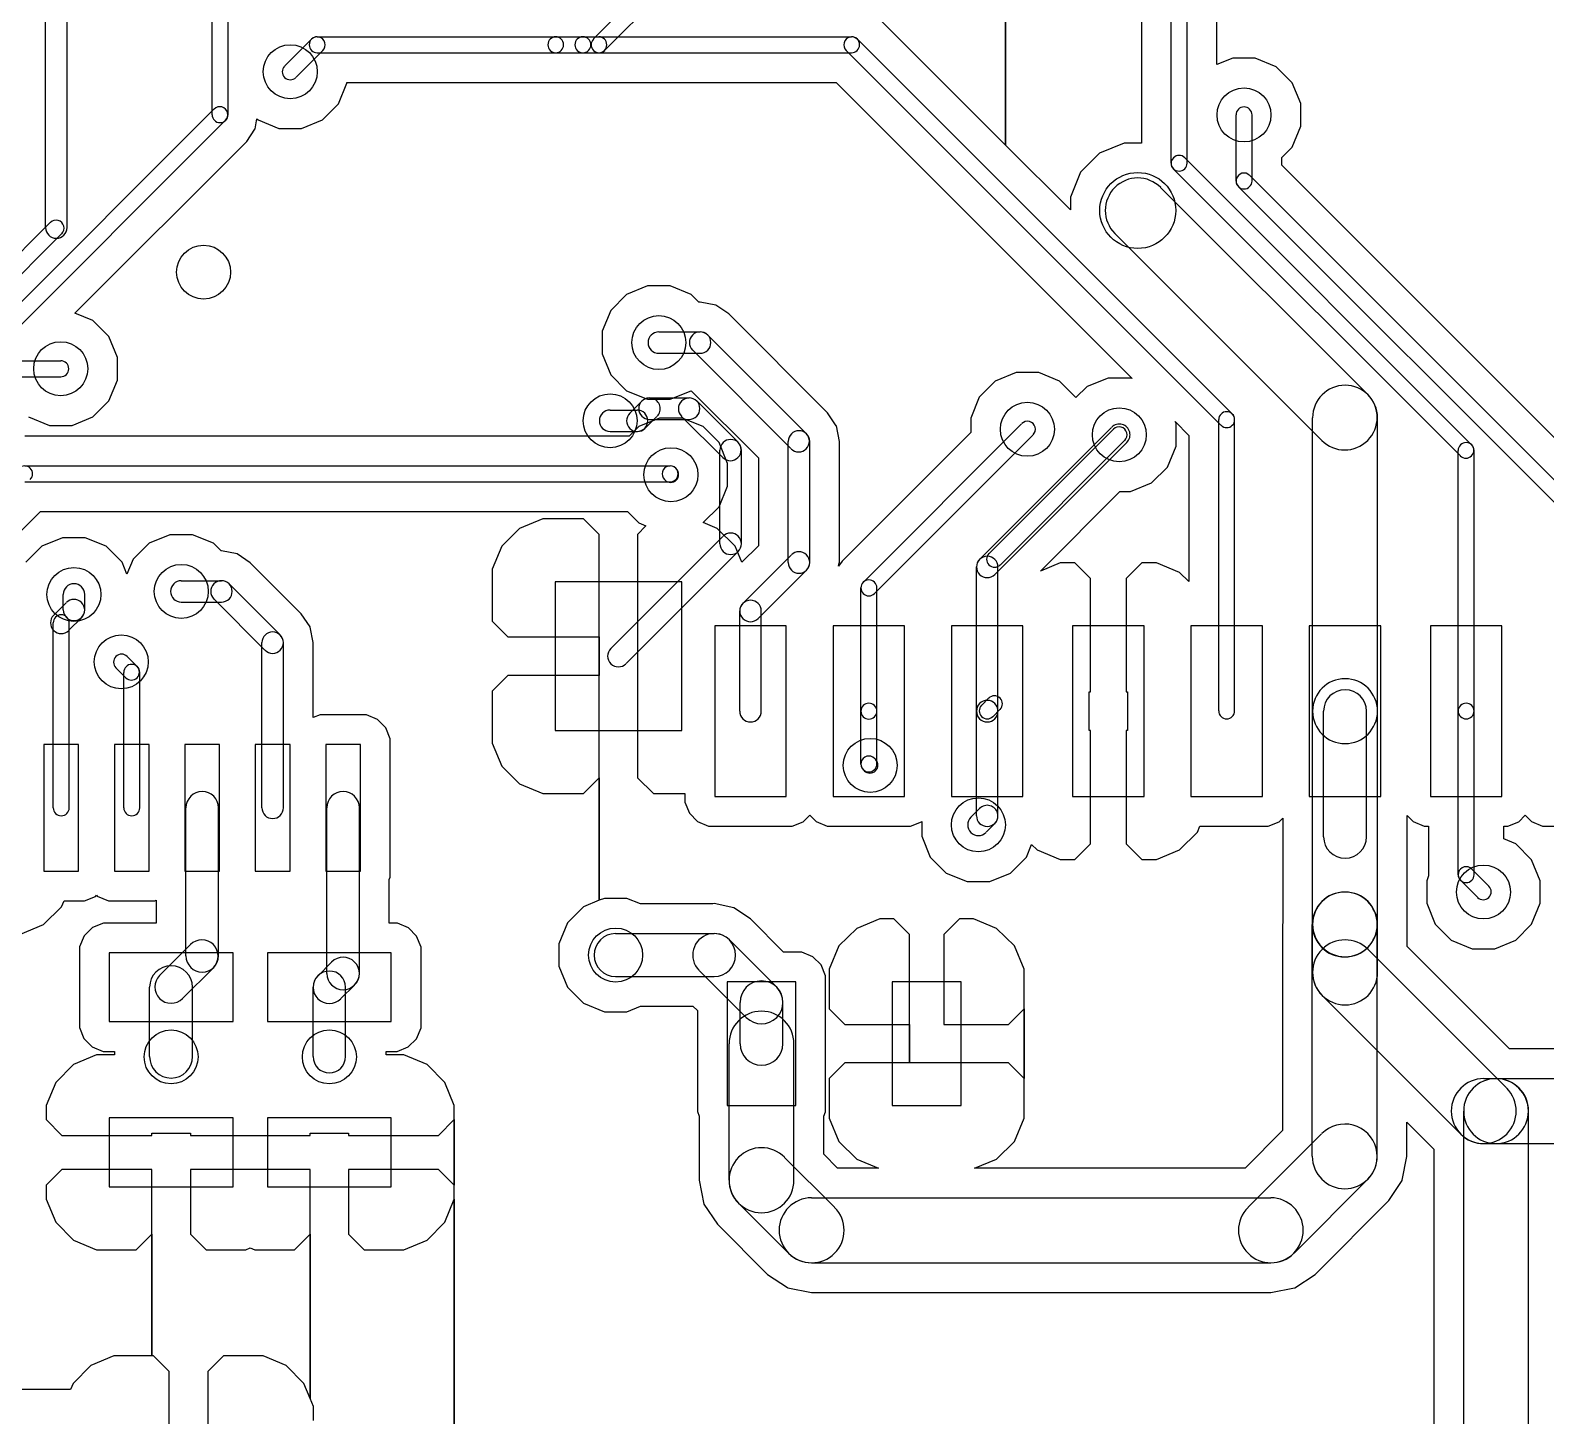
# Model space of a CAD drawing. Extents: x 32880 to 68030, y 27285 to 49782.
# Drawn here: x 56280 to 61785, y 40662 to 45694 of the extents above; entities that cross this region are included whole.
import ezdxf

# ---------------------------------------------------------------- set-up
doc = ezdxf.new("R2010")
doc.units = 0
doc.layers.add('BLACK', color=1, linetype='CONTINUOUS')

msp = doc.modelspace()

# ---------------------------------------------------------------- linework, layer by layer
at = {"layer": 'BLACK'}
for p, q in [((59823, 45277), (59823, 47302)), ((59823, 47302), (59823, 45277)), ((59823, 45277), (59823, 47302)), ((59823, 47302), (59823, 45277)), ((56940, 45388), (56940, 46616)), ((56998, 45388), (56998, 46616)), ((60424, 45212), (60424, 46252)), ((60482, 45212), (60482, 46252)), ((60590, 45570), (60590, 46252)), ((60590, 45570), (60590, 46252)), ((58877, 46214), (58326, 45663)), ((60316, 46196), (60316, 45285)), ((60316, 46196), (60316, 45285)), ((58918, 46173), (58367, 45622)), ((56335, 44978), (56335, 45784)), ((56413, 44978), (56413, 45784)), ((59823, 45277), (59361, 45739)), ((59823, 45277), (59361, 45739)), ((57204, 45565), (57301, 45662)), ((57322, 45671), (58188, 45671)), ((58189, 45671), (58287, 45671)), ((58287, 45671), (59263, 45671)), ((58287, 45671), (58345, 45671)), ((60646, 44301), (59285, 45662)), ((57245, 45524), (57342, 45621)), ((57322, 45613), (58188, 45613)), ((58189, 45613), (58287, 45613)), ((58287, 45613), (59263, 45613)), ((58287, 45613), (58345, 45613)), ((60605, 44260), (59244, 45621)), ((60648, 45593), (60590, 45570)), ((60648, 45593), (60590, 45570)), ((60730, 45593), (60648, 45593)), ((60730, 45593), (60648, 45593)), ((60806, 45562), (60730, 45593)), ((60806, 45562), (60730, 45593)), ((60864, 45504), (60806, 45562)), ((60864, 45504), (60806, 45562)), ((57399, 45427), (57430, 45503)), ((57399, 45427), (57430, 45503)), ((57430, 45503), (57430, 45505)), ((57430, 45505), (58189, 45505)), ((57430, 45503), (57430, 45505)), ((57430, 45505), (58189, 45505)), ((58189, 45505), (58287, 45505)), ((58189, 45505), (58287, 45505)), ((58287, 45505), (58346, 45505)), ((58287, 45505), (58346, 45505)), ((58346, 45505), (59207, 45505)), ((58346, 45505), (59207, 45505)), ((59207, 45505), (60283, 44429)), ((59207, 45505), (60283, 44429)), ((60895, 45428), (60864, 45504)), ((60895, 45428), (60864, 45504)), ((57341, 45369), (57399, 45427)), ((57341, 45369), (57399, 45427)), ((60895, 45346), (60895, 45428)), ((60895, 45346), (60895, 45428)), ((55533, 43994), (56948, 45409)), ((55574, 43953), (56989, 45368)), ((57096, 45336), (57103, 45373)), ((57096, 45336), (57103, 45373)), ((57103, 45373), (57107, 45369)), ((57103, 45373), (57107, 45369)), ((57107, 45369), (57183, 45338)), ((57107, 45369), (57183, 45338)), ((57265, 45338), (57341, 45369)), ((57265, 45338), (57341, 45369)), ((60660, 45147), (60660, 45387)), ((60718, 45147), (60718, 45387)), ((57066, 45291), (57095, 45335)), ((57066, 45291), (57095, 45335)), ((57095, 45335), (57096, 45336)), ((57095, 45335), (57096, 45336)), ((57183, 45338), (57265, 45338)), ((57183, 45338), (57265, 45338)), ((60864, 45270), (60895, 45346)), ((60864, 45270), (60895, 45346)), ((56441, 44667), (57066, 45291)), ((56441, 44667), (57066, 45291)), ((60058, 45042), (59823, 45277)), ((60058, 45042), (59823, 45277)), ((60254, 45285), (60164, 45248)), ((60254, 45285), (60164, 45248)), ((60316, 45285), (60254, 45285)), ((60316, 45285), (60254, 45285)), ((60826, 45232), (60864, 45270)), ((60826, 45232), (60864, 45270)), ((60164, 45248), (60095, 45179)), ((60164, 45248), (60095, 45179)), ((60473, 45232), (61516, 44189)), ((60826, 45204), (60826, 45232)), ((60826, 45204), (60826, 45232)), ((62391, 43639), (60826, 45204)), ((62391, 43639), (60826, 45204)), ((60095, 45179), (60058, 45088)), ((60095, 45179), (60058, 45088)), ((60432, 45191), (61475, 44148)), ((62375, 43502), (60710, 45167)), ((60386, 45124), (61139, 44371)), ((62334, 43461), (60669, 45126)), ((60058, 45088), (60058, 45042)), ((60058, 45088), (60058, 45042)), ((55476, 44120), (56353, 44997)), ((55517, 44079), (56394, 44956)), ((60219, 44957), (60972, 44204)), ((58522, 44766), (58446, 44735)), ((58522, 44766), (58446, 44735)), ((58604, 44766), (58522, 44766)), ((58604, 44766), (58522, 44766)), ((58680, 44735), (58604, 44766)), ((58680, 44735), (58604, 44766)), ((58446, 44735), (58388, 44677)), ((58446, 44735), (58388, 44677)), ((58708, 44707), (58680, 44735)), ((58708, 44707), (58680, 44735)), ((58713, 44707), (58708, 44707)), ((58713, 44707), (58708, 44707)), ((58770, 44696), (58713, 44707)), ((58770, 44696), (58713, 44707)), ((56507, 44640), (56441, 44667)), ((56507, 44640), (56441, 44667)), ((58388, 44677), (58357, 44601)), ((58388, 44677), (58357, 44601)), ((58817, 44664), (58770, 44696)), ((58817, 44664), (58770, 44696)), ((59173, 44307), (58817, 44664)), ((59173, 44307), (58817, 44664)), ((56565, 44582), (56507, 44640)), ((56565, 44582), (56507, 44640)), ((58357, 44601), (58357, 44519)), ((58357, 44601), (58357, 44519)), ((58563, 44599), (58713, 44599)), ((56596, 44506), (56565, 44582)), ((56596, 44506), (56565, 44582)), ((58741, 44587), (59098, 44230)), ((56218, 44494), (56390, 44494)), ((56596, 44424), (56596, 44506)), ((56596, 44424), (56596, 44506)), ((58357, 44519), (58388, 44443)), ((58357, 44519), (58388, 44443)), ((58563, 44521), (58713, 44521)), ((58686, 44532), (59043, 44175)), ((56218, 44436), (56390, 44436)), ((58388, 44443), (58446, 44385)), ((58388, 44443), (58446, 44385)), ((59861, 44451), (59785, 44420)), ((59861, 44451), (59785, 44420)), ((59943, 44451), (59861, 44451)), ((59943, 44451), (59861, 44451)), ((60019, 44420), (59943, 44451)), ((60019, 44420), (59943, 44451)), ((60195, 44431), (60119, 44400)), ((60195, 44431), (60119, 44400)), ((60277, 44431), (60195, 44431)), ((60277, 44431), (60195, 44431)), ((60283, 44429), (60277, 44431)), ((60283, 44429), (60277, 44431)), ((56565, 44348), (56596, 44424)), ((56565, 44348), (56596, 44424)), ((58446, 44385), (58522, 44354)), ((58446, 44385), (58522, 44354)), ((58604, 44354), (58680, 44385)), ((58604, 44354), (58680, 44385)), ((58680, 44385), (58925, 44141)), ((58680, 44385), (58925, 44141)), ((59785, 44420), (59727, 44362)), ((59785, 44420), (59727, 44362)), ((60077, 44362), (60019, 44420)), ((60077, 44362), (60019, 44420)), ((60119, 44400), (60078, 44360)), ((60119, 44400), (60078, 44360)), ((56507, 44290), (56565, 44348)), ((56507, 44290), (56565, 44348)), ((58458, 44304), (58501, 44347)), ((58522, 44354), (58604, 44354)), ((58522, 44354), (58604, 44354)), ((58529, 44359), (58673, 44359)), ((58701, 44348), (58851, 44198)), ((59727, 44362), (59696, 44286)), ((59727, 44362), (59696, 44286)), ((60078, 44360), (60077, 44362)), ((60078, 44360), (60077, 44362)), ((56273, 44290), (56349, 44259)), ((56273, 44290), (56349, 44259)), ((56431, 44259), (56507, 44290)), ((56431, 44259), (56507, 44290)), ((58386, 44315), (58484, 44315)), ((58566, 44286), (58490, 44255)), ((58566, 44286), (58490, 44255)), ((58513, 44249), (58556, 44292)), ((58529, 44281), (58673, 44281)), ((58648, 44286), (58566, 44286)), ((58648, 44286), (58566, 44286)), ((58645, 44292), (58795, 44142)), ((58724, 44255), (58648, 44286)), ((58724, 44255), (58648, 44286)), ((59176, 44305), (59173, 44307)), ((59176, 44305), (59173, 44307)), ((59207, 44258), (59176, 44305)), ((59207, 44258), (59176, 44305)), ((59306, 43690), (59881, 44265)), ((59696, 44286), (59696, 44233)), ((59696, 44286), (59696, 44233)), ((60442, 44266), (60439, 44273)), ((60439, 44273), (60489, 44223)), ((60442, 44266), (60439, 44273)), ((60439, 44273), (60489, 44223)), ((60442, 44184), (60442, 44266)), ((60442, 44184), (60442, 44266)), ((60597, 43222), (60597, 44280)), ((60655, 43222), (60655, 44280)), ((60938, 43221), (60938, 44287)), ((61174, 43221), (61174, 44287)), ((58455, 44220), (56260, 44220)), ((58455, 44220), (56260, 44220)), ((56349, 44259), (56431, 44259)), ((56349, 44259), (56431, 44259)), ((58386, 44237), (58484, 44237)), ((58490, 44255), (58455, 44220)), ((58490, 44255), (58455, 44220)), ((58782, 44197), (58724, 44255)), ((58782, 44197), (58724, 44255)), ((59208, 44257), (59207, 44258)), ((59208, 44257), (59207, 44258)), ((59219, 44201), (59208, 44257)), ((59219, 44201), (59208, 44257)), ((59696, 44233), (59229, 43766)), ((59696, 44233), (59229, 43766)), ((59347, 43649), (59922, 44224)), ((59729, 43773), (60208, 44252)), ((59762, 43793), (60215, 44246)), ((60489, 44223), (60489, 43692)), ((60489, 44223), (60489, 43692)), ((58813, 44121), (58782, 44197)), ((58813, 44121), (58782, 44197)), ((58785, 43829), (58785, 44169)), ((58863, 43829), (58863, 44169)), ((59033, 43761), (59033, 44201)), ((59111, 43761), (59111, 44201)), ((59219, 43761), (59219, 44201)), ((59219, 43761), (59219, 44201)), ((59784, 43718), (60263, 44197)), ((59803, 43752), (60256, 44205)), ((60411, 44108), (60442, 44184)), ((60411, 44108), (60442, 44184)), ((61467, 43222), (61467, 44168)), ((61525, 43222), (61525, 44168)), ((56260, 44112), (58604, 44112)), ((58627, 44101), (58624, 44104)), ((58813, 44039), (58813, 44121)), ((58813, 44039), (58813, 44121)), ((58925, 44141), (58925, 43822)), ((58925, 44141), (58925, 43822)), ((60353, 44050), (60411, 44108)), ((60353, 44050), (60411, 44108)), ((56260, 44054), (58604, 44054)), ((58586, 44060), (58583, 44063)), ((60277, 44019), (60353, 44050)), ((60277, 44019), (60353, 44050)), ((58782, 43963), (58813, 44039)), ((58782, 43963), (58813, 44039)), ((59949, 43730), (60238, 44019)), ((59949, 43730), (60238, 44019)), ((60238, 44019), (60277, 44019)), ((60238, 44019), (60277, 44019)), ((55965, 43595), (56317, 43946)), ((55965, 43595), (56317, 43946)), ((56317, 43946), (58449, 43946)), ((56317, 43946), (58449, 43946)), ((58449, 43946), (58490, 43905)), ((58449, 43946), (58490, 43905)), ((58724, 43906), (58782, 43963)), ((58724, 43906), (58782, 43963)), ((58057, 43885), (57992, 43821)), ((58057, 43885), (57992, 43821)), ((58141, 43920), (58057, 43885)), ((58141, 43920), (58057, 43885)), ((58289, 43920), (58141, 43920)), ((58289, 43920), (58141, 43920)), ((58346, 43863), (58289, 43920)), ((58346, 43863), (58289, 43920)), ((58516, 43894), (58486, 43863)), ((58516, 43894), (58486, 43863)), ((58490, 43905), (58516, 43894)), ((58490, 43905), (58516, 43894)), ((58775, 43885), (58724, 43906)), ((58775, 43885), (58724, 43906)), ((58840, 43821), (58775, 43885)), ((58840, 43821), (58775, 43885)), ((56397, 43851), (56321, 43820)), ((56397, 43851), (56321, 43820)), ((56479, 43851), (56397, 43851)), ((56479, 43851), (56397, 43851)), ((56555, 43820), (56479, 43851)), ((56555, 43820), (56479, 43851)), ((56711, 43831), (56653, 43773)), ((56711, 43831), (56653, 43773)), ((56787, 43862), (56711, 43831)), ((56787, 43862), (56711, 43831)), ((56869, 43862), (56787, 43862)), ((56869, 43862), (56787, 43862)), ((56945, 43831), (56869, 43862)), ((56945, 43831), (56869, 43862)), ((56973, 43803), (56945, 43831)), ((56973, 43803), (56945, 43831)), ((58346, 43491), (58346, 43863)), ((58346, 43491), (58346, 43863)), ((58796, 43856), (58389, 43449)), ((58486, 43863), (58486, 43521)), ((58486, 43863), (58486, 43521)), ((56321, 43820), (56263, 43762)), ((56321, 43820), (56263, 43762)), ((56613, 43762), (56555, 43820)), ((56613, 43762), (56555, 43820)), ((56653, 43773), (56630, 43719)), ((56653, 43773), (56630, 43719)), ((56974, 43803), (56973, 43803)), ((56974, 43803), (56973, 43803)), ((57031, 43792), (56974, 43803)), ((57031, 43792), (56974, 43803)), ((57078, 43760), (57031, 43792)), ((57078, 43760), (57031, 43792)), ((57992, 43821), (57957, 43737)), ((57992, 43821), (57957, 43737)), ((58851, 43801), (58444, 43394)), ((58864, 43762), (58840, 43821)), ((58864, 43762), (58840, 43821)), ((58925, 43822), (58864, 43762)), ((58925, 43822), (58864, 43762)), ((59044, 43788), (58869, 43613)), ((56630, 43719), (56613, 43762)), ((56630, 43719), (56613, 43762)), ((57264, 43574), (57078, 43760)), ((57264, 43574), (57078, 43760)), ((57957, 43737), (57957, 43646)), ((57957, 43737), (57957, 43646)), ((59099, 43733), (58924, 43558)), ((59229, 43766), (59216, 43748)), ((59229, 43766), (59216, 43748)), ((59216, 43748), (59218, 43760)), ((59216, 43748), (59218, 43760)), ((59218, 43760), (59219, 43761)), ((59218, 43760), (59219, 43761)), ((59717, 43221), (59717, 43745)), ((59795, 43221), (59795, 43745)), ((60021, 43760), (59949, 43730)), ((60021, 43760), (59949, 43730)), ((60074, 43760), (60021, 43760)), ((60074, 43760), (60021, 43760)), ((60131, 43703), (60074, 43760)), ((60131, 43703), (60074, 43760)), ((60318, 43760), (60261, 43703)), ((60318, 43760), (60261, 43703)), ((60371, 43760), (60318, 43760)), ((60371, 43760), (60318, 43760)), ((60455, 43725), (60371, 43760)), ((60455, 43725), (60371, 43760)), ((60489, 43692), (60455, 43725)), ((60489, 43692), (60455, 43725)), ((56828, 43695), (56974, 43695)), ((57002, 43683), (57187, 43498)), ((58186, 43691), (58186, 43151)), ((58646, 43691), (58186, 43691)), ((58646, 43151), (58646, 43691)), ((59297, 43221), (59297, 43669)), ((59355, 43221), (59355, 43669)), ((60131, 43291), (60131, 43703)), ((60131, 43291), (60131, 43703)), ((60261, 43703), (60261, 43291)), ((60261, 43703), (60261, 43291)), ((56410, 43615), (56365, 43570)), ((56399, 43589), (56399, 43645)), ((56477, 43589), (56477, 43645)), ((56828, 43617), (56974, 43617)), ((56947, 43628), (57132, 43443)), ((57957, 43646), (57957, 43548)), ((57957, 43646), (57957, 43548)), ((56465, 43560), (56420, 43515)), ((57296, 43527), (57264, 43574)), ((57296, 43527), (57264, 43574)), ((58857, 43221), (58857, 43585)), ((58935, 43221), (58935, 43585)), ((56363, 42870), (56363, 43542)), ((56421, 42870), (56421, 43542)), ((57296, 43526), (57296, 43527)), ((57296, 43526), (57296, 43527)), ((57307, 43470), (57296, 43526)), ((57307, 43470), (57296, 43526)), ((57957, 43548), (58014, 43491)), ((57957, 43548), (58014, 43491)), ((58486, 43521), (58486, 43491)), ((58486, 43521), (58486, 43491)), ((58766, 43531), (58766, 42911)), ((59026, 43531), (58766, 43531)), ((59026, 42911), (59026, 43531)), ((59196, 43531), (59196, 42911)), ((59456, 43531), (59196, 43531)), ((59456, 42911), (59456, 43531)), ((59626, 43531), (59626, 42911)), ((59886, 43531), (59626, 43531)), ((59886, 42911), (59886, 43531)), ((60066, 43531), (60066, 42911)), ((60326, 43531), (60066, 43531)), ((60326, 42911), (60326, 43531)), ((60496, 43531), (60496, 42911)), ((60756, 43531), (60496, 43531)), ((60756, 42911), (60756, 43531)), ((60926, 43531), (60926, 42911)), ((61186, 43531), (60926, 43531)), ((61186, 42911), (61186, 43531)), ((61366, 43531), (61366, 42911)), ((61626, 43531), (61366, 43531)), ((61626, 42911), (61626, 43531)), ((57121, 42870), (57121, 43470)), ((57199, 42870), (57199, 43470)), ((57307, 43198), (57307, 43470)), ((57307, 43198), (57307, 43470)), ((58014, 43491), (58346, 43491)), ((58014, 43491), (58346, 43491)), ((58346, 43351), (58346, 43491)), ((58346, 43491), (58346, 43351)), ((58346, 43351), (58346, 43491)), ((58346, 43491), (58346, 43351)), ((58486, 43491), (58486, 43351)), ((58486, 43491), (58486, 43351)), ((56631, 43420), (56668, 43383)), ((56590, 43379), (56627, 43342)), ((56619, 42870), (56619, 43362)), ((56677, 42870), (56677, 43362)), ((58014, 43351), (57957, 43294)), ((58014, 43351), (57957, 43294)), ((58346, 43351), (58014, 43351)), ((58346, 43351), (58014, 43351)), ((58346, 42979), (58346, 43351)), ((58346, 42979), (58346, 43351)), ((58486, 43351), (58486, 43321)), ((58486, 43351), (58486, 43321)), ((57957, 43294), (57957, 43196)), ((57957, 43294), (57957, 43196)), ((58486, 43321), (58486, 42979)), ((58486, 43321), (58486, 42979)), ((60126, 43151), (60126, 43291)), ((60126, 43291), (60131, 43291)), ((60126, 43151), (60126, 43291)), ((60126, 43291), (60131, 43291)), ((60261, 43291), (60266, 43291)), ((60261, 43291), (60266, 43291)), ((60266, 43291), (60266, 43151)), ((60266, 43291), (60266, 43151)), ((59297, 43029), (59297, 43221)), ((59355, 43029), (59355, 43221)), ((59717, 42841), (59717, 43221)), ((59762, 43269), (59735, 43242)), ((59803, 43228), (59776, 43201)), ((59795, 42841), (59795, 43221)), ((60938, 42447), (60938, 43221)), ((60978, 42765), (60978, 43221)), ((61134, 42765), (61134, 43221)), ((61174, 42447), (61174, 43221)), ((61467, 42627), (61467, 43221)), ((61525, 42627), (61525, 43221)), ((57332, 43208), (57307, 43198)), ((57332, 43208), (57307, 43198)), ((57458, 43208), (57332, 43208)), ((57458, 43208), (57332, 43208)), ((57501, 43208), (57458, 43208)), ((57501, 43208), (57458, 43208)), ((57541, 43191), (57501, 43208)), ((57541, 43191), (57501, 43208)), ((57571, 43161), (57541, 43191)), ((57571, 43161), (57541, 43191)), ((57957, 43196), (57957, 43105)), ((57957, 43196), (57957, 43105)), ((57587, 43121), (57571, 43161)), ((57587, 43121), (57571, 43161)), ((57587, 42661), (57587, 43121)), ((57587, 42661), (57587, 43121)), ((58186, 43151), (58646, 43151)), ((60131, 43151), (60126, 43151)), ((60131, 43151), (60126, 43151)), ((60131, 42739), (60131, 43151)), ((60131, 42739), (60131, 43151)), ((60266, 43151), (60261, 43151)), ((60261, 43151), (60261, 42739)), ((60266, 43151), (60261, 43151)), ((60261, 43151), (60261, 42739)), ((56455, 43100), (56329, 43100)), ((56329, 43100), (56329, 42640)), ((56455, 42640), (56455, 43100)), ((56711, 43100), (56585, 43100)), ((56585, 43100), (56585, 42640)), ((56711, 42640), (56711, 43100)), ((56967, 43100), (56841, 43100)), ((56841, 43100), (56841, 42640)), ((56967, 42640), (56967, 43100)), ((57223, 43100), (57097, 43100)), ((57097, 43100), (57097, 42640)), ((57223, 42640), (57223, 43100)), ((57479, 43100), (57353, 43100)), ((57353, 43100), (57353, 42640)), ((57479, 42640), (57479, 43100)), ((57957, 43105), (57992, 43021)), ((57957, 43105), (57992, 43021)), ((57992, 43021), (58057, 42957)), ((57992, 43021), (58057, 42957)), ((59310, 43004), (59305, 43009)), ((59351, 43045), (59346, 43050)), ((58057, 42957), (58141, 42922)), ((58057, 42957), (58141, 42922)), ((58289, 42922), (58346, 42979)), ((58289, 42922), (58346, 42979)), ((58346, 42534), (58346, 42979)), ((58346, 42979), (58346, 42534)), ((58346, 42534), (58346, 42979)), ((58346, 42979), (58346, 42534)), ((58486, 42979), (58543, 42922)), ((58486, 42979), (58543, 42922)), ((58141, 42922), (58289, 42922)), ((58141, 42922), (58289, 42922)), ((58543, 42922), (58658, 42922)), ((58543, 42922), (58658, 42922)), ((58658, 42922), (58658, 42890)), ((58658, 42922), (58658, 42890)), ((58658, 42890), (58674, 42850)), ((58658, 42890), (58674, 42850)), ((58766, 42911), (59026, 42911)), ((59196, 42911), (59456, 42911)), ((59626, 42911), (59886, 42911)), ((60066, 42911), (60326, 42911)), ((60496, 42911), (60756, 42911)), ((60926, 42911), (61186, 42911)), ((61366, 42911), (61626, 42911)), ((56845, 42332), (56845, 42870)), ((56963, 42332), (56963, 42870)), ((57357, 42268), (57357, 42870)), ((57475, 42268), (57475, 42870)), ((58674, 42850), (58704, 42820)), ((58674, 42850), (58704, 42820)), ((59087, 42819), (59111, 42843)), ((59087, 42819), (59111, 42843)), ((59111, 42843), (59134, 42820)), ((59111, 42843), (59134, 42820)), ((59697, 42836), (59728, 42867)), ((61282, 42446), (61282, 42842)), ((61282, 42842), (61304, 42820)), ((61282, 42446), (61282, 42842)), ((61282, 42842), (61304, 42820)), ((61687, 42819), (61711, 42843)), ((61687, 42819), (61711, 42843)), ((61711, 42843), (61734, 42820)), ((61711, 42843), (61734, 42820)), ((58704, 42820), (58744, 42803)), ((58704, 42820), (58744, 42803)), ((58744, 42803), (58787, 42803)), ((58744, 42803), (58787, 42803)), ((58787, 42803), (59047, 42803)), ((58787, 42803), (59047, 42803)), ((59047, 42803), (59087, 42819)), ((59047, 42803), (59087, 42819)), ((59134, 42820), (59174, 42803)), ((59134, 42820), (59174, 42803)), ((59174, 42803), (59217, 42803)), ((59174, 42803), (59217, 42803)), ((59217, 42803), (59477, 42803)), ((59217, 42803), (59477, 42803)), ((59477, 42803), (59517, 42819)), ((59477, 42803), (59517, 42819)), ((59517, 42819), (59518, 42820)), ((59517, 42819), (59518, 42820)), ((59518, 42820), (59518, 42767)), ((59518, 42820), (59518, 42767)), ((59752, 42781), (59783, 42812)), ((60455, 42717), (60520, 42781)), ((60455, 42717), (60520, 42781)), ((60520, 42781), (60529, 42803)), ((60520, 42781), (60529, 42803)), ((60529, 42803), (60777, 42803)), ((60529, 42803), (60777, 42803)), ((60777, 42803), (60817, 42819)), ((60777, 42803), (60817, 42819)), ((60817, 42819), (60830, 42832)), ((60817, 42819), (60830, 42832)), ((60830, 42832), (60830, 42452)), ((60830, 42832), (60830, 42452)), ((61304, 42820), (61344, 42803)), ((61304, 42820), (61344, 42803)), ((61344, 42803), (61359, 42803)), ((61344, 42803), (61359, 42803)), ((61359, 42803), (61359, 42627)), ((61359, 42803), (61359, 42627)), ((61633, 42757), (61633, 42803)), ((61633, 42803), (61647, 42803)), ((61633, 42757), (61633, 42803)), ((61633, 42803), (61647, 42803)), ((61647, 42803), (61687, 42819)), ((61647, 42803), (61687, 42819)), ((61734, 42820), (61774, 42803)), ((61734, 42820), (61774, 42803)), ((61774, 42803), (61817, 42803)), ((61774, 42803), (61817, 42803)), ((59518, 42767), (59549, 42691)), ((59518, 42767), (59549, 42691)), ((59899, 42691), (59917, 42737)), ((59899, 42691), (59917, 42737)), ((59917, 42737), (59937, 42717)), ((59917, 42737), (59937, 42717)), ((60074, 42682), (60131, 42739)), ((60074, 42682), (60131, 42739)), ((60261, 42739), (60318, 42682)), ((60261, 42739), (60318, 42682)), ((61676, 42739), (61633, 42757)), ((61676, 42739), (61633, 42757)), ((61734, 42681), (61676, 42739)), ((61734, 42681), (61676, 42739)), ((59549, 42691), (59607, 42633)), ((59549, 42691), (59607, 42633)), ((59841, 42633), (59899, 42691)), ((59841, 42633), (59899, 42691)), ((59937, 42717), (60021, 42682)), ((59937, 42717), (60021, 42682)), ((60021, 42682), (60074, 42682)), ((60021, 42682), (60074, 42682)), ((60318, 42682), (60371, 42682)), ((60318, 42682), (60371, 42682)), ((60371, 42682), (60455, 42717)), ((60371, 42682), (60455, 42717)), ((61765, 42605), (61734, 42681)), ((61765, 42605), (61734, 42681)), ((56329, 42640), (56455, 42640)), ((56585, 42640), (56711, 42640)), ((56841, 42640), (56967, 42640)), ((57097, 42640), (57223, 42640)), ((57353, 42640), (57479, 42640)), ((57583, 42609), (57587, 42618)), ((57583, 42609), (57587, 42618)), ((57587, 42618), (57587, 42661)), ((57587, 42618), (57587, 42661)), ((59607, 42633), (59683, 42602)), ((59607, 42633), (59683, 42602)), ((59765, 42602), (59841, 42633)), ((59765, 42602), (59841, 42633)), ((61359, 42623), (61353, 42605)), ((61359, 42623), (61353, 42605)), ((61359, 42627), (61359, 42623)), ((61359, 42627), (61359, 42623)), ((61579, 42585), (61516, 42648)), ((57583, 42451), (57583, 42609)), ((57583, 42451), (57583, 42609)), ((59683, 42602), (59765, 42602)), ((59683, 42602), (59765, 42602)), ((61353, 42605), (61353, 42523)), ((61353, 42605), (61353, 42523)), ((61538, 42544), (61475, 42607)), ((61765, 42523), (61765, 42605)), ((61765, 42523), (61765, 42605)), ((56328, 42446), (56393, 42510)), ((56328, 42446), (56393, 42510)), ((56393, 42510), (56402, 42532)), ((56393, 42510), (56402, 42532)), ((56402, 42532), (56476, 42532)), ((56402, 42532), (56476, 42532)), ((56476, 42532), (56516, 42548)), ((56476, 42532), (56516, 42548)), ((56516, 42548), (56520, 42552)), ((56516, 42548), (56520, 42552)), ((56520, 42552), (56523, 42549)), ((56520, 42552), (56523, 42549)), ((56523, 42549), (56563, 42532)), ((56523, 42549), (56563, 42532)), ((56563, 42532), (56606, 42532)), ((56563, 42532), (56606, 42532)), ((56606, 42532), (56732, 42532)), ((56606, 42532), (56732, 42532)), ((56732, 42532), (56737, 42534)), ((56732, 42532), (56737, 42534)), ((56737, 42534), (56737, 42451)), ((56737, 42534), (56737, 42451)), ((58289, 42510), (58231, 42452)), ((58289, 42510), (58231, 42452)), ((58346, 42534), (58289, 42510)), ((58346, 42534), (58289, 42510)), ((58365, 42541), (58346, 42534)), ((58365, 42541), (58346, 42534)), ((58447, 42541), (58365, 42541)), ((58447, 42541), (58365, 42541)), ((58496, 42521), (58447, 42541)), ((58496, 42521), (58447, 42541)), ((58759, 42521), (58496, 42521)), ((58759, 42521), (58496, 42521)), ((58764, 42522), (58759, 42521)), ((58764, 42522), (58759, 42521)), ((58835, 42507), (58764, 42522)), ((58835, 42507), (58764, 42522)), ((58896, 42467), (58835, 42507)), ((58896, 42467), (58835, 42507)), ((61353, 42523), (61384, 42447)), ((61353, 42523), (61384, 42447)), ((61734, 42447), (61765, 42523)), ((61734, 42447), (61765, 42523)), ((56545, 42451), (56505, 42435)), ((56545, 42451), (56505, 42435)), ((56737, 42451), (56545, 42451)), ((56737, 42451), (56545, 42451)), ((57613, 42451), (57583, 42451)), ((57613, 42451), (57583, 42451)), ((57653, 42434), (57613, 42451)), ((57653, 42434), (57613, 42451)), ((58231, 42452), (58200, 42376)), ((58231, 42452), (58200, 42376)), ((59016, 42346), (58896, 42467)), ((59016, 42346), (58896, 42467)), ((59366, 42467), (59282, 42432)), ((59366, 42467), (59282, 42432)), ((59417, 42467), (59366, 42467)), ((59417, 42467), (59366, 42467)), ((59474, 42410), (59417, 42467)), ((59474, 42410), (59417, 42467)), ((59655, 42467), (59598, 42410)), ((59655, 42467), (59598, 42410)), ((59706, 42467), (59655, 42467)), ((59706, 42467), (59655, 42467)), ((59790, 42432), (59706, 42467)), ((59790, 42432), (59706, 42467)), ((60830, 42452), (60829, 42446)), ((60830, 42452), (60829, 42446)), ((56244, 42411), (56328, 42446)), ((56244, 42411), (56328, 42446)), ((56475, 42405), (56458, 42365)), ((56475, 42405), (56458, 42365)), ((56505, 42435), (56475, 42405)), ((56505, 42435), (56475, 42405)), ((57683, 42404), (57653, 42434)), ((57683, 42404), (57653, 42434)), ((57699, 42364), (57683, 42404)), ((57699, 42364), (57683, 42404)), ((58406, 42413), (58764, 42413)), ((59282, 42432), (59217, 42368)), ((59282, 42432), (59217, 42368)), ((59474, 42083), (59474, 42410)), ((59474, 42083), (59474, 42410)), ((59598, 42410), (59598, 42083)), ((59598, 42410), (59598, 42083)), ((59855, 42368), (59790, 42432)), ((59855, 42368), (59790, 42432)), ((60829, 42446), (60829, 41697)), ((60829, 42446), (60829, 41697)), ((60937, 41604), (60937, 42446)), ((60938, 42272), (60938, 42446)), ((61173, 41604), (61173, 42446)), ((61174, 42272), (61174, 42446)), ((61282, 42366), (61282, 42446)), ((61282, 42366), (61282, 42446)), ((61384, 42447), (61442, 42389)), ((61384, 42447), (61442, 42389)), ((61676, 42389), (61734, 42447)), ((61676, 42389), (61734, 42447)), ((56458, 42365), (56458, 42322)), ((56458, 42365), (56458, 42322)), ((57016, 42343), (56566, 42343)), ((56566, 42343), (56566, 42093)), ((56861, 42373), (56749, 42261)), ((57016, 42093), (57016, 42343)), ((57591, 42343), (57141, 42343)), ((57141, 42343), (57141, 42093)), ((57591, 42093), (57591, 42343)), ((57699, 42114), (57699, 42364)), ((57699, 42114), (57699, 42364)), ((58200, 42376), (58200, 42294)), ((58200, 42376), (58200, 42294)), ((58991, 42219), (58820, 42390)), ((59040, 42346), (59016, 42346)), ((59040, 42346), (59016, 42346)), ((59083, 42346), (59040, 42346)), ((59083, 42346), (59040, 42346)), ((59123, 42329), (59083, 42346)), ((59123, 42329), (59083, 42346)), ((59217, 42368), (59182, 42284)), ((59217, 42368), (59182, 42284)), ((59890, 42284), (59855, 42368)), ((59890, 42284), (59855, 42368)), ((61140, 42355), (61643, 41852)), ((61653, 41994), (61282, 42366)), ((61653, 41994), (61282, 42366)), ((61442, 42389), (61518, 42358)), ((61442, 42389), (61518, 42358)), ((61518, 42358), (61600, 42358)), ((61518, 42358), (61600, 42358)), ((61600, 42358), (61676, 42389)), ((61600, 42358), (61676, 42389)), ((56458, 42322), (56458, 42072)), ((56458, 42322), (56458, 42072)), ((56945, 42289), (56833, 42177)), ((57374, 42309), (57325, 42260)), ((58200, 42294), (58231, 42218)), ((58200, 42294), (58231, 42218)), ((59153, 42299), (59123, 42329)), ((59153, 42299), (59123, 42329)), ((59169, 42259), (59153, 42299)), ((59169, 42259), (59153, 42299)), ((59182, 42284), (59182, 42193)), ((59182, 42284), (59182, 42193)), ((59890, 42193), (59890, 42284)), ((59890, 42193), (59890, 42284)), ((58406, 42257), (58764, 42257)), ((58880, 42108), (58709, 42279)), ((58811, 42238), (58811, 41788)), ((59061, 42238), (58811, 42238)), ((59061, 41788), (59061, 42238)), ((59169, 41809), (59169, 42259)), ((59169, 41809), (59169, 42259)), ((59411, 42238), (59411, 41788)), ((59661, 42238), (59411, 42238)), ((59661, 41788), (59661, 42238)), ((56713, 41966), (56713, 42218)), ((56869, 41966), (56869, 42218)), ((57307, 41966), (57307, 42218)), ((57457, 42226), (57408, 42177)), ((57425, 41966), (57425, 42218)), ((58231, 42218), (58289, 42160)), ((58231, 42218), (58289, 42160)), ((59182, 42193), (59182, 42140)), ((59182, 42193), (59182, 42140)), ((59890, 42140), (59890, 42193)), ((59890, 42140), (59890, 42193)), ((60973, 42188), (61476, 41685)), ((58289, 42160), (58365, 42129)), ((58289, 42160), (58365, 42129)), ((58365, 42129), (58447, 42129)), ((58365, 42129), (58447, 42129)), ((58447, 42129), (58496, 42149)), ((58447, 42129), (58496, 42149)), ((58496, 42149), (58686, 42149)), ((58496, 42149), (58686, 42149)), ((58686, 42149), (58703, 42133)), ((58686, 42149), (58703, 42133)), ((58703, 42133), (58703, 41767)), ((58703, 42133), (58703, 41767)), ((58858, 42013), (58858, 42163)), ((59014, 42013), (59014, 42163)), ((59182, 42140), (59239, 42083)), ((59182, 42140), (59239, 42083)), ((59833, 42083), (59890, 42140)), ((59833, 42083), (59890, 42140)), ((59890, 41886), (59890, 42140)), ((59890, 42140), (59890, 41886)), ((59890, 41886), (59890, 42140)), ((59890, 42140), (59890, 41886)), ((56458, 42072), (56474, 42032)), ((56458, 42072), (56474, 42032)), ((56566, 42093), (57016, 42093)), ((57141, 42093), (57591, 42093)), ((57682, 42031), (57699, 42071)), ((57682, 42031), (57699, 42071)), ((57699, 42071), (57699, 42114)), ((57699, 42071), (57699, 42114)), ((59239, 42083), (59474, 42083)), ((59239, 42083), (59474, 42083)), ((59474, 41943), (59474, 42083)), ((59474, 42083), (59474, 41943)), ((59474, 41943), (59474, 42083)), ((59474, 42083), (59474, 41943)), ((59598, 42083), (59833, 42083)), ((59598, 42083), (59833, 42083)), ((56474, 42032), (56504, 42002)), ((56474, 42032), (56504, 42002)), ((57652, 42001), (57682, 42031)), ((57652, 42001), (57682, 42031)), ((58818, 41517), (58818, 42013)), ((59054, 41517), (59054, 42013)), ((56520, 41972), (56436, 41937)), ((56520, 41972), (56436, 41937)), ((56504, 42002), (56544, 41985)), ((56504, 42002), (56544, 41985)), ((56585, 41972), (56520, 41972)), ((56585, 41972), (56520, 41972)), ((56544, 41985), (56585, 41985)), ((56544, 41985), (56585, 41985)), ((56585, 41985), (56585, 41972)), ((56585, 41985), (56585, 41972)), ((57572, 41972), (57572, 41985)), ((57572, 41985), (57612, 41985)), ((57572, 41972), (57572, 41985)), ((57572, 41985), (57612, 41985)), ((57637, 41972), (57572, 41972)), ((57637, 41972), (57572, 41972)), ((57612, 41985), (57652, 42001)), ((57612, 41985), (57652, 42001)), ((57721, 41937), (57637, 41972)), ((57721, 41937), (57637, 41972)), ((63369, 41994), (61653, 41994)), ((63369, 41994), (61653, 41994)), ((56436, 41937), (56372, 41872)), ((56436, 41937), (56372, 41872)), ((57785, 41872), (57721, 41937)), ((57785, 41872), (57721, 41937)), ((59239, 41943), (59182, 41886)), ((59239, 41943), (59182, 41886)), ((59436, 41943), (59239, 41943)), ((59436, 41943), (59239, 41943)), ((59474, 41943), (59436, 41943)), ((59474, 41943), (59436, 41943)), ((59598, 41943), (59474, 41943)), ((59598, 41943), (59474, 41943)), ((59636, 41943), (59598, 41943)), ((59636, 41943), (59598, 41943)), ((59833, 41943), (59636, 41943)), ((59833, 41943), (59636, 41943)), ((59890, 41886), (59833, 41943)), ((59890, 41886), (59833, 41943)), ((56372, 41872), (56337, 41788)), ((56372, 41872), (56337, 41788)), ((57820, 41788), (57785, 41872)), ((57820, 41788), (57785, 41872)), ((59182, 41886), (59182, 41833)), ((59182, 41886), (59182, 41833)), ((59890, 41833), (59890, 41886)), ((59890, 41833), (59890, 41886)), ((61560, 41886), (61604, 41886)), ((61605, 41886), (63465, 41886)), ((56337, 41788), (56337, 41737)), ((56337, 41788), (56337, 41737)), ((57820, 41737), (57820, 41788)), ((57820, 41737), (57820, 41788)), ((58811, 41788), (59061, 41788)), ((59169, 41766), (59169, 41809)), ((59169, 41766), (59169, 41809)), ((59182, 41833), (59182, 41742)), ((59182, 41833), (59182, 41742)), ((59411, 41788), (59661, 41788)), ((59890, 41742), (59890, 41833)), ((59890, 41742), (59890, 41833)), ((56337, 41737), (56394, 41680)), ((56337, 41737), (56394, 41680)), ((57016, 41743), (56566, 41743)), ((56566, 41743), (56566, 41493)), ((57016, 41493), (57016, 41743)), ((57591, 41743), (57141, 41743)), ((57141, 41743), (57141, 41493)), ((57591, 41493), (57591, 41743)), ((57763, 41680), (57820, 41737)), ((57763, 41680), (57820, 41737)), ((57820, 41499), (57820, 41737)), ((57820, 41737), (57820, 41499)), ((57820, 41499), (57820, 41737)), ((57820, 41737), (57820, 41499)), ((58703, 41767), (58710, 41750)), ((58703, 41767), (58710, 41750)), ((58710, 41750), (58710, 41517)), ((58710, 41750), (58710, 41517)), ((59162, 41750), (59169, 41766)), ((59162, 41750), (59169, 41766)), ((59162, 41611), (59162, 41750)), ((59162, 41611), (59162, 41750)), ((59182, 41742), (59217, 41658)), ((59182, 41742), (59217, 41658)), ((59855, 41658), (59890, 41742)), ((59855, 41658), (59890, 41742)), ((61487, 38032), (61487, 41768)), ((61723, 38032), (61723, 41768)), ((56394, 41680), (56721, 41680)), ((56394, 41680), (56721, 41680)), ((56721, 41680), (56721, 41688)), ((56721, 41688), (56861, 41688)), ((56721, 41680), (56721, 41688)), ((56721, 41688), (56861, 41688)), ((56861, 41688), (56861, 41680)), ((56861, 41688), (56861, 41680)), ((56861, 41680), (56969, 41680)), ((56861, 41680), (56969, 41680)), ((56969, 41680), (57188, 41680)), ((56969, 41680), (57188, 41680)), ((57188, 41680), (57296, 41680)), ((57188, 41680), (57296, 41680)), ((57296, 41680), (57296, 41688)), ((57296, 41688), (57436, 41688)), ((57296, 41680), (57296, 41688)), ((57296, 41688), (57436, 41688)), ((57436, 41688), (57436, 41680)), ((57436, 41688), (57436, 41680)), ((57436, 41680), (57763, 41680)), ((57436, 41680), (57763, 41680)), ((60829, 41697), (60693, 41561)), ((60829, 41697), (60693, 41561)), ((60704, 41419), (60971, 41686)), ((61281, 41603), (61281, 41728)), ((61281, 41728), (61379, 41630)), ((61281, 41603), (61281, 41728)), ((61281, 41728), (61379, 41630)), ((59217, 41658), (59282, 41594)), ((59217, 41658), (59282, 41594)), ((59790, 41594), (59855, 41658)), ((59790, 41594), (59855, 41658)), ((61379, 41630), (61379, 39700)), ((61379, 41630), (61379, 39700)), ((61560, 41650), (61604, 41650)), ((61605, 41650), (63465, 41650)), ((59020, 41600), (59201, 41419)), ((59212, 41561), (59162, 41611)), ((59212, 41561), (59162, 41611)), ((59282, 41594), (59361, 41561)), ((59282, 41594), (59361, 41561)), ((59710, 41561), (59790, 41594)), ((59710, 41561), (59790, 41594)), ((61264, 41517), (61281, 41603)), ((61264, 41517), (61281, 41603)), ((56394, 41556), (56337, 41499)), ((56394, 41556), (56337, 41499)), ((56721, 41556), (56394, 41556)), ((56721, 41556), (56394, 41556)), ((56721, 41321), (56721, 41556)), ((56721, 41321), (56721, 41556)), ((56969, 41556), (56861, 41556)), ((56861, 41556), (56861, 41321)), ((56969, 41556), (56861, 41556)), ((56861, 41556), (56861, 41321)), ((57188, 41556), (56969, 41556)), ((57188, 41556), (56969, 41556)), ((57296, 41556), (57188, 41556)), ((57296, 41556), (57188, 41556)), ((57296, 41321), (57296, 41556)), ((57296, 41321), (57296, 41556)), ((57763, 41556), (57436, 41556)), ((57436, 41556), (57436, 41321)), ((57763, 41556), (57436, 41556)), ((57436, 41556), (57436, 41321)), ((57820, 41499), (57763, 41556)), ((57820, 41499), (57763, 41556)), ((58710, 41517), (58727, 41430)), ((58710, 41517), (58727, 41430)), ((59361, 41561), (59212, 41561)), ((59361, 41561), (59212, 41561)), ((60693, 41561), (59710, 41561)), ((60693, 41561), (59710, 41561)), ((60871, 41252), (61138, 41519)), ((61215, 41443), (61264, 41516)), ((61215, 41443), (61264, 41516)), ((61264, 41516), (61264, 41517)), ((61264, 41516), (61264, 41517)), ((56337, 41499), (56337, 41448)), ((56337, 41499), (56337, 41448)), ((56566, 41493), (57016, 41493)), ((57141, 41493), (57591, 41493)), ((57820, 41448), (57820, 41499)), ((57820, 41448), (57820, 41499)), ((56337, 41448), (56372, 41364)), ((56337, 41448), (56372, 41364)), ((57785, 41364), (57820, 41448)), ((57785, 41364), (57820, 41448)), ((57820, 39665), (57820, 41448)), ((57820, 41448), (57820, 39665)), ((57820, 39665), (57820, 41448)), ((57820, 41448), (57820, 39665)), ((58727, 41430), (58776, 41357)), ((58727, 41430), (58776, 41357)), ((58853, 41433), (59034, 41252)), ((59118, 41453), (60786, 41453)), ((60947, 41175), (61215, 41443)), ((60947, 41175), (61215, 41443)), ((56372, 41364), (56436, 41299)), ((56372, 41364), (56436, 41299)), ((57721, 41299), (57785, 41364)), ((57721, 41299), (57785, 41364)), ((58776, 41357), (58958, 41175)), ((58776, 41357), (58958, 41175)), ((56436, 41299), (56520, 41264)), ((56436, 41299), (56520, 41264)), ((56664, 41264), (56721, 41321)), ((56664, 41264), (56721, 41321)), ((56721, 40879), (56721, 41321)), ((56721, 41321), (56721, 40879)), ((56721, 40879), (56721, 41321)), ((56721, 41321), (56721, 40879)), ((56861, 41321), (56918, 41264)), ((56861, 41321), (56918, 41264)), ((57239, 41264), (57296, 41321)), ((57239, 41264), (57296, 41321)), ((57296, 40724), (57296, 41321)), ((57296, 41321), (57296, 40724)), ((57296, 40724), (57296, 41321)), ((57296, 41321), (57296, 40724)), ((57436, 41321), (57493, 41264)), ((57436, 41321), (57493, 41264)), ((57637, 41264), (57721, 41299)), ((57637, 41264), (57721, 41299)), ((56520, 41264), (56611, 41264)), ((56520, 41264), (56611, 41264)), ((56611, 41264), (56664, 41264)), ((56611, 41264), (56664, 41264)), ((56918, 41264), (56971, 41264)), ((56918, 41264), (56971, 41264)), ((56971, 41264), (57062, 41264)), ((56971, 41264), (57062, 41264)), ((57062, 41264), (57078, 41271)), ((57062, 41264), (57078, 41271)), ((57078, 41271), (57095, 41264)), ((57078, 41271), (57095, 41264)), ((57095, 41264), (57186, 41264)), ((57095, 41264), (57186, 41264)), ((57186, 41264), (57239, 41264)), ((57186, 41264), (57239, 41264)), ((57493, 41264), (57546, 41264)), ((57493, 41264), (57546, 41264)), ((57546, 41264), (57637, 41264)), ((57546, 41264), (57637, 41264)), ((59118, 41217), (60786, 41217)), ((58958, 41175), (59031, 41127)), ((58958, 41175), (59031, 41127)), ((59031, 41127), (59032, 41126)), ((59031, 41127), (59032, 41126)), ((60874, 41126), (60947, 41175)), ((60874, 41126), (60947, 41175)), ((59032, 41126), (59118, 41109)), ((59032, 41126), (59118, 41109)), ((59118, 41109), (60787, 41109)), ((59118, 41109), (60787, 41109)), ((60787, 41109), (60873, 41126)), ((60787, 41109), (60873, 41126)), ((60873, 41126), (60874, 41126)), ((60873, 41126), (60874, 41126)), ((56583, 40879), (56499, 40844)), ((56583, 40879), (56499, 40844)), ((56674, 40879), (56583, 40879)), ((56674, 40879), (56583, 40879)), ((56721, 40879), (56674, 40879)), ((56721, 40879), (56674, 40879)), ((56727, 40879), (56721, 40879)), ((56727, 40879), (56721, 40879)), ((56784, 40822), (56727, 40879)), ((56784, 40822), (56727, 40879)), ((56981, 40879), (56924, 40822)), ((56981, 40879), (56924, 40822)), ((57034, 40879), (56981, 40879)), ((57034, 40879), (56981, 40879)), ((57125, 40879), (57034, 40879)), ((57125, 40879), (57034, 40879)), ((57209, 40844), (57125, 40879)), ((57209, 40844), (57125, 40879)), ((56499, 40844), (56435, 40779)), ((56499, 40844), (56435, 40779)), ((56784, 40625), (56784, 40822)), ((56784, 40625), (56784, 40822)), ((56924, 40822), (56924, 40587)), ((56924, 40822), (56924, 40587)), ((57273, 40779), (57209, 40844)), ((57273, 40779), (57209, 40844)), ((56425, 40757), (55928, 40757)), ((56425, 40757), (55928, 40757)), ((56435, 40779), (56425, 40757)), ((56435, 40779), (56425, 40757)), ((57296, 40724), (57273, 40779)), ((57296, 40724), (57273, 40779)), ((57308, 40695), (57296, 40724)), ((57308, 40695), (57296, 40724)), ((57308, 40644), (57308, 40695)), ((57308, 40644), (57308, 40695))]:
    msp.add_line(p, q, dxfattribs=at)
for centre, radius in [((57224, 45544), 98), ((60689, 45387), 98), ((60303, 45040), 138), ((56909, 44816), 98), ((58563, 44560), 98), ((56390, 44465), 98), ((58386, 44276), 98), ((59902, 44245), 98), ((60236, 44225), 98), ((58607, 44080), 98), ((56438, 43645), 98), ((56828, 43656), 98), ((56610, 43400), 98), ((59331, 43024), 98), ((59724, 42808), 98), ((61559, 42564), 98), ((58406, 42335), 98), ((56791, 41965), 98), ((57366, 41965), 98)]:
    msp.add_circle(centre, radius, dxfattribs=at)
for centre, radius, start, end in [((57322, 45642), 29, 90, 270), ((57322, 45642), 29, 315, 495), ((58189, 45642), 29, 90, 270), ((58188, 45642), 29, 270, 450), ((58287, 45642), 29, 90, 270), ((58287, 45642), 29, 90, 270), ((58287, 45642), 29, 270, 450), ((58346, 45642), 29, 135, 315), ((58345, 45642), 29, 270, 450), ((59264, 45642), 29, 405, 585), ((59263, 45642), 29, 270, 450), ((57224, 45544), 29, 135, 315), ((56969, 45388), 29, 180, 360), ((56968, 45388), 29, 315, 495), ((60689, 45387), 29, 360, 540), ((60453, 45211), 29, 45, 225), ((60453, 45212), 29, 180, 360), ((60303, 45040), 118, 45, 225), ((60689, 45147), 29, 405, 585), ((60689, 45147), 29, 180, 360), ((56373, 44976), 29, 315, 495), ((56374, 44978), 39, 180, 360), ((58563, 44560), 39, 90, 270), ((58713, 44560), 39, 45, 225), ((58713, 44560), 39, 270, 450), ((56390, 44465), 29, 270, 450), ((61056, 44287), 118, 360, 540), ((58529, 44320), 39, 90, 270), ((58529, 44320), 39, 315, 495), ((58673, 44320), 39, 45, 225), ((58673, 44320), 39, 270, 450), ((61055, 44288), 118, 225, 405), ((58386, 44276), 39, 90, 270), ((58485, 44276), 39, 135, 315), ((58484, 44276), 39, 270, 450), ((59902, 44245), 29, 315, 495), ((60626, 44280), 29, 360, 540), ((60626, 44280), 29, 225, 405), ((59072, 44201), 39, 360, 540), ((59071, 44202), 39, 225, 405), ((60236, 44225), 39, 315, 495), ((60235, 44225), 29, 315, 495), ((58824, 44169), 39, 360, 540), ((58823, 44170), 39, 225, 405), ((61496, 44168), 29, 360, 540), ((61495, 44169), 29, 225, 405), ((56259, 44083), 29, -45, 135), ((58604, 44083), 29, 405, 585), ((58606, 44081), 29, 225, 405), ((58604, 44083), 29, 270, 450), ((58824, 43829), 39, 180, 360), ((58824, 43829), 39, -45, 135), ((59072, 43761), 39, -45, 135), ((59756, 43745), 39, 360, 540), ((59756, 43745), 39, 135, 315), ((59783, 43773), 29, 135, 315), ((59072, 43761), 39, 180, 360), ((56438, 43645), 39, 360, 540), ((56828, 43656), 39, 90, 270), ((56974, 43656), 39, 45, 225), ((56974, 43656), 39, 270, 450), ((59326, 43669), 29, 360, 540), ((59326, 43669), 29, 135, 315), ((56438, 43588), 39, -45, 135), ((58896, 43585), 39, 360, 540), ((58896, 43585), 39, 135, 315), ((56392, 43542), 39, 135, 315), ((56392, 43542), 29, 360, 540), ((56438, 43589), 39, 180, 360), ((57160, 43470), 39, 360, 540), ((57160, 43470), 39, 225, 405), ((58416, 43421), 39, 135, 315), ((56611, 43399), 29, 45, 225), ((56648, 43362), 29, 360, 540), ((56647, 43363), 29, 225, 405), ((61056, 43221), 118, 360, 540), ((59782, 43248), 29, -45, 135), ((61056, 43221), 78, 360, 540), ((58896, 43221), 39, 180, 360), ((59326, 43221), 29, 360, 540), ((59326, 43221), 29, 180, 360), ((59756, 43221), 39, 360, 540), ((59756, 43221), 39, 180, 360), ((59756, 43222), 29, 135, 315), ((60626, 43222), 29, 180, 360), ((61056, 43221), 118, 180, 360), ((61496, 43221), 29, 360, 540), ((61496, 43222), 29, 180, 360), ((59326, 43029), 29, 405, 585), ((59326, 43029), 29, 180, 360), ((59330, 43025), 29, 225, 405), ((56904, 42870), 59, 360, 540), ((57416, 42870), 59, 360, 540), ((56392, 42870), 29, 180, 360), ((56648, 42870), 29, 180, 360), ((57160, 42870), 39, 180, 360), ((59724, 42808), 39, 135, 315), ((59756, 42841), 39, 180, 360), ((59756, 42840), 39, 315, 495), ((61056, 42765), 78, 180, 360), ((61496, 42627), 29, 405, 585), ((61496, 42627), 29, 180, 360), ((61055, 42446), 118, 90, 270), ((61055, 42446), 118, 360, 540), ((61056, 42446), 118, 360, 540), ((61055, 42446), 118, 270, 450), ((61558, 42565), 29, 225, 405), ((58406, 42335), 78, 90, 270), ((58764, 42335), 78, 405, 585), ((58764, 42335), 78, 270, 450), ((61056, 42447), 118, 180, 360), ((56903, 42331), 59, -45, 135), ((61056, 42272), 118, 45, 225), ((56791, 42218), 78, 360, 540), ((56904, 42332), 59, 180, 360), ((57416, 42268), 59, -45, 135), ((56791, 42219), 59, 135, 315), ((57366, 42218), 59, 360, 540), ((57366, 42218), 59, 135, 315), ((57416, 42268), 59, 180, 360), ((58936, 42163), 78, 360, 540), ((61056, 42272), 118, 180, 360), ((58936, 42163), 78, 225, 405), ((58936, 42013), 118, 360, 540), ((58936, 42013), 78, 180, 360), ((56791, 41966), 78, 180, 360), ((57366, 41966), 59, 180, 360), ((61560, 41768), 118, 90, 270), ((61560, 41768), 118, 225, 405), ((61605, 41768), 118, 360, 540), ((61605, 41768), 118, 90, 270), ((61604, 41768), 118, 270, 450), ((61055, 41603), 118, 315, 495), ((58936, 41517), 118, 45, 225), ((61055, 41604), 118, 180, 360), ((58936, 41517), 118, 180, 360), ((59118, 41335), 118, 90, 270), ((59118, 41335), 118, 225, 405), ((60787, 41335), 118, 135, 315), ((60786, 41335), 118, 270, 450)]:
    msp.add_arc(centre, radius, start, end, dxfattribs=at)

doc.saveas('drawing.dxf')
